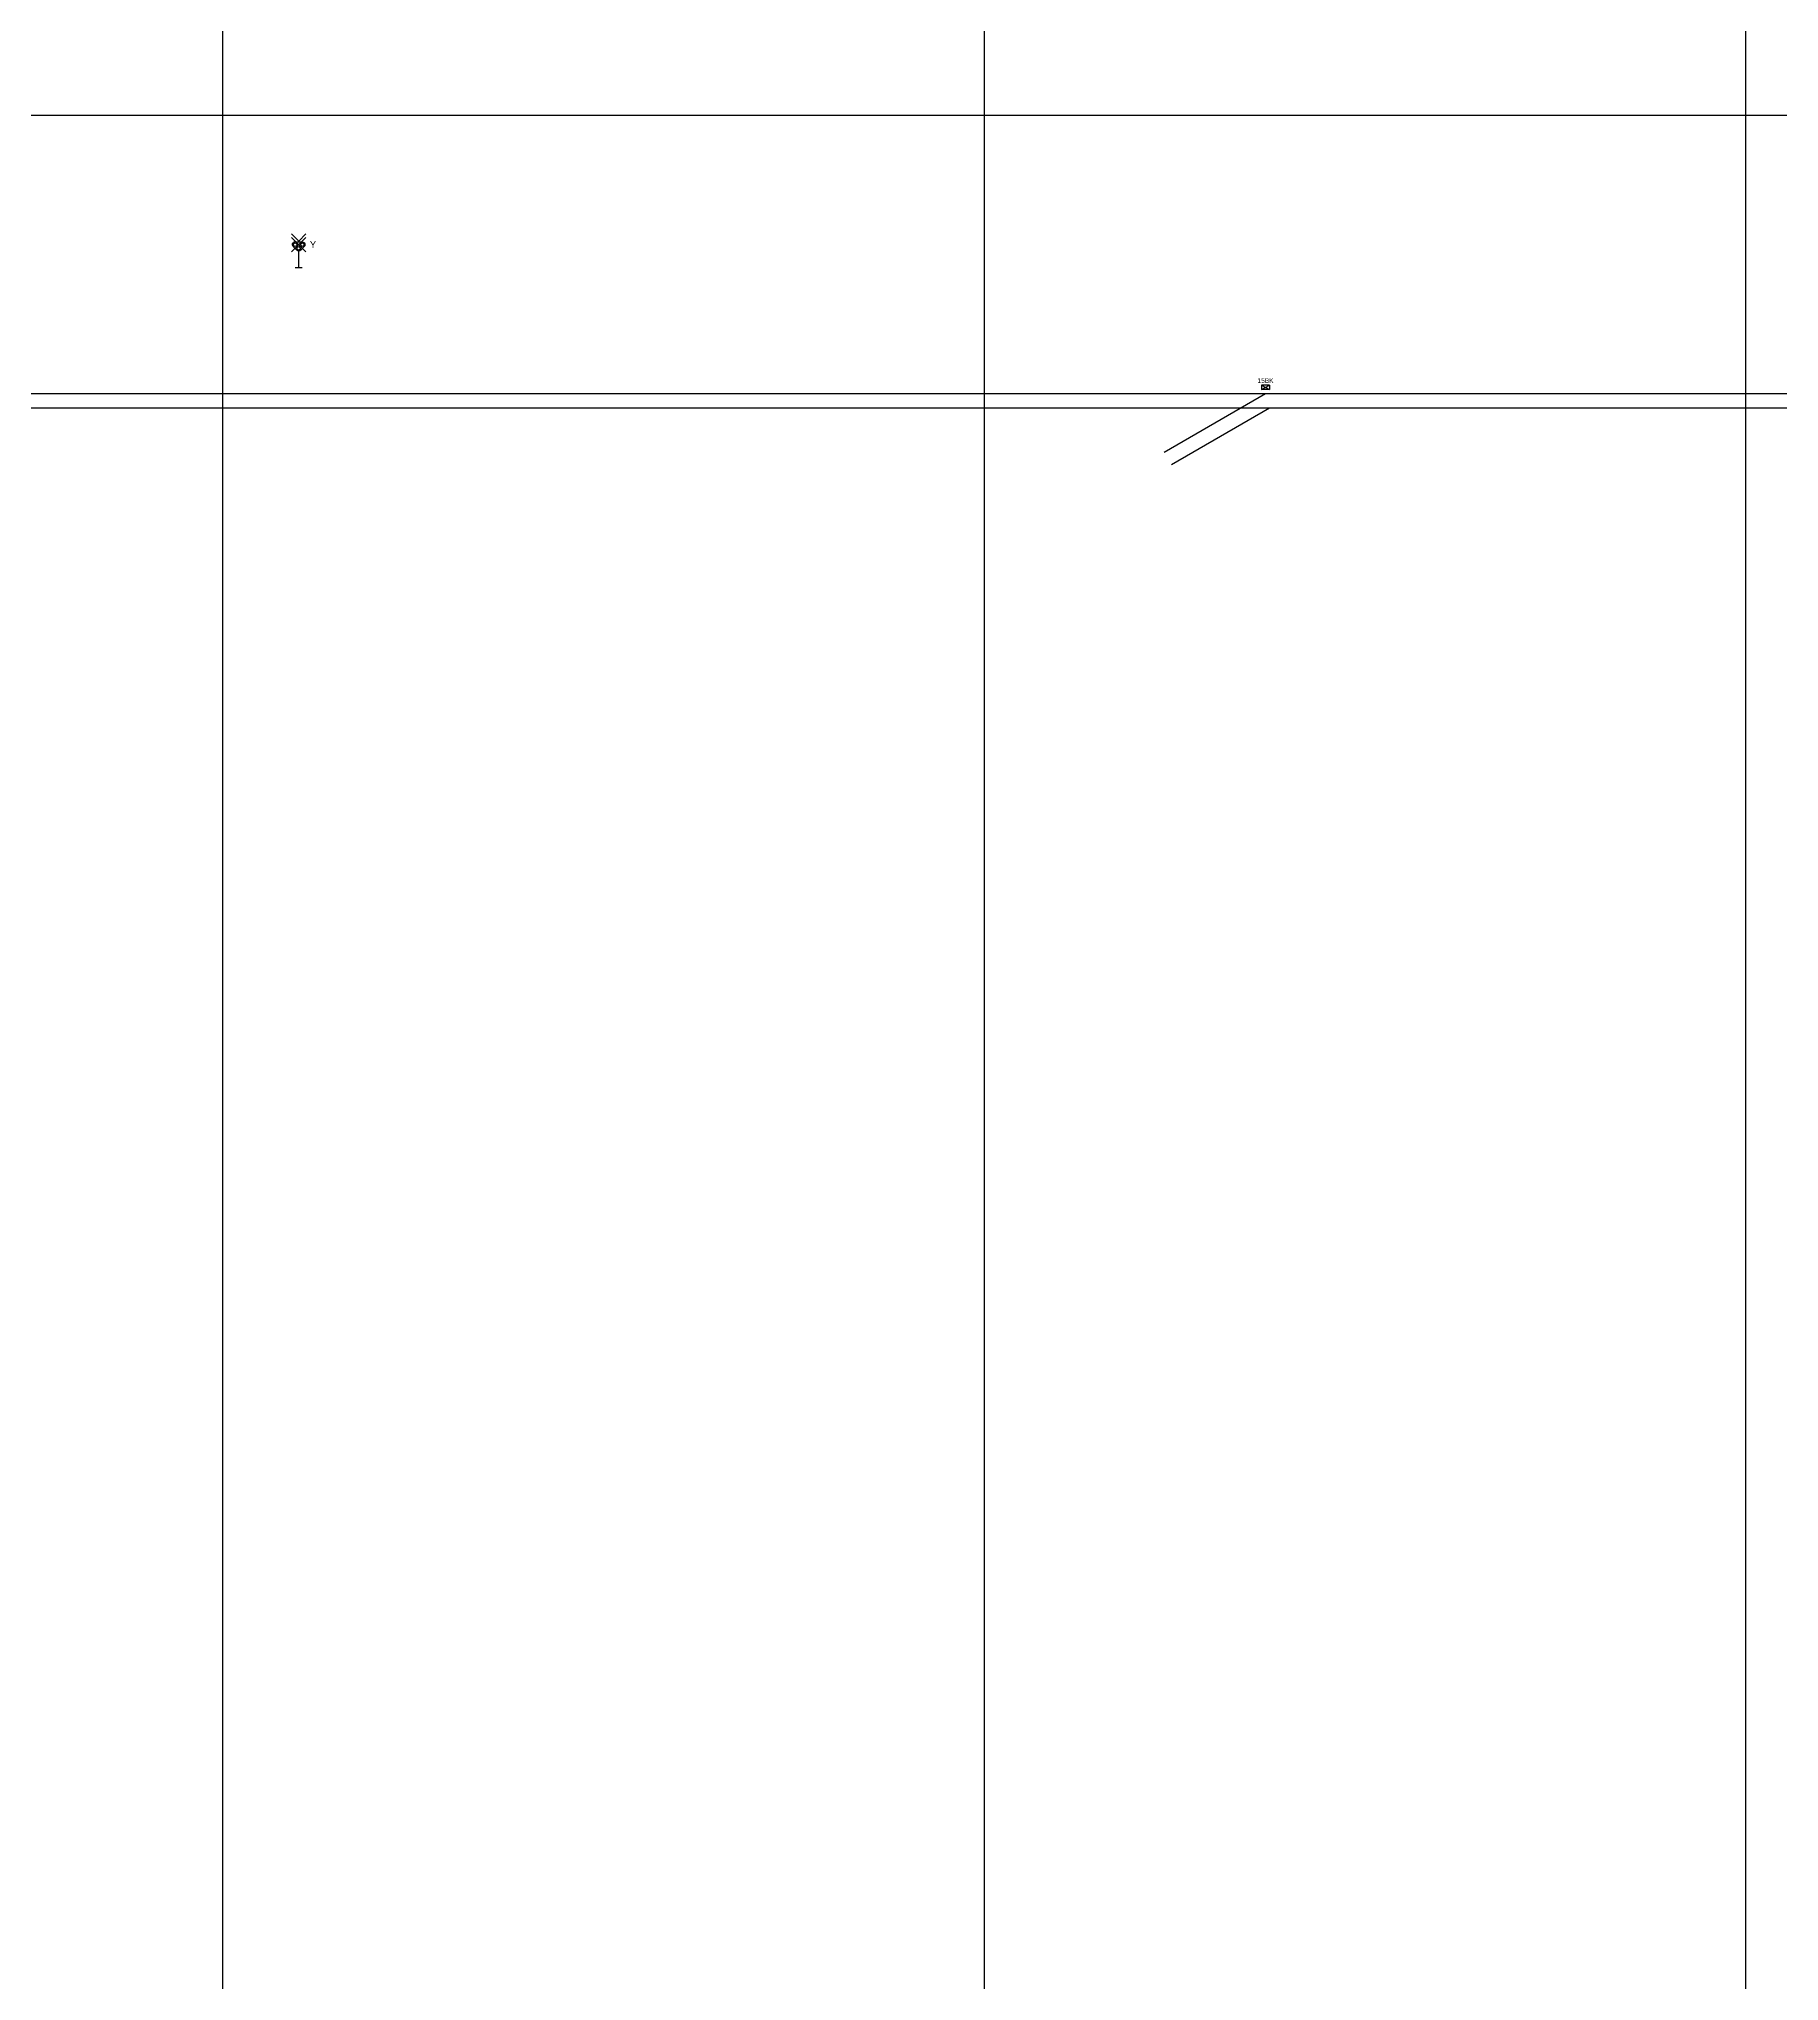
# Model space of a CAD drawing. Header units: metres. Extents: x -591 to 1776, y -567 to 241.
# Drawn here: x 460.7 to 643.5, y -356 to -152 of the extents above; entities that cross this region are included whole.
import ezdxf
from ezdxf.enums import TextEntityAlignment as Align

# ---------------------------------------------------------------- set-up
doc = ezdxf.new("R2010")
doc.units = ezdxf.units.M
for name, color, linetype in [('25c', 7, 'Continuous'), ('300-01-06_Kasten', 252, 'Continuous'), ('300-01-08_Overwegen', 252, 'Continuous'), ('35c', 2, 'Continuous')]:
    doc.layers.add(name, color=color, linetype=linetype)
doc.styles.add('ISOPLUS', font='isoplus.shx')

# ---------------------------------------------------------------- blocks, each defined once
blk = doc.blocks.new('cabWeglicht')
at = {"layer": '25c', "color": 7, "linetype": 'Continuous'}
for centre in [(-0.37, 2.39), (0, 2), (0.38, 2.39)]:
    blk.add_circle(centre, 0.188, dxfattribs=at)
at = {"layer": '35c', "linetype": 'Continuous'}
for p, q in [((-0.75, 3.14), (0.75, 1.64)), ((0.75, 3.14), (-0.75, 1.64)), ((-0.38, 0), (0.38, 0)), ((0, 0), (0, 1.72))]:
    blk.add_line(p, q, dxfattribs=at)
blk.add_lwpolyline([(0.75, 3.52), (0, 2.77), (-0.75, 3.52)], dxfattribs=at)
at = {"layer": '35c'}
blk.add_lwpolyline([(0.58, 2.2), (0.21, 1.81, -0.427744), (-0.2, 1.81), (-0.58, 2.2, -0.659898), (-0.37, 2.68), (0.38, 2.68, -0.659898)], format="xyb", close=True, dxfattribs=at)
at = {"style": 'ISOPLUS'}
blk.add_attdef('NAAM', text='', height=0.75, dxfattribs=at).set_placement((1.5, 2.4), align=Align.MIDDLE_CENTER)
blk = doc.blocks.new('CAB_AW')
at = {"lineweight": -2}
for p, q in [((-0.43, -0.22), (0.43, 0.22)), ((-0.43, 0.22), (0.43, -0.22)), ((0.43, 0.22), (-0.43, 0.22)), ((-0.43, 0.22), (-0.43, -0.22)), ((0.43, 0.22), (0.43, -0.22)), ((0.43, -0.22), (-0.43, -0.22))]:
    blk.add_line(p, q, dxfattribs=at)
at = {"lineweight": -2, "style": 'ISOPLUS'}
blk.add_attdef('NAAM', text='', height=0.5, dxfattribs=at).set_placement((0, 0.71), align=Align.MIDDLE_CENTER)

msp = doc.modelspace()

# ---------------------------------------------------------------- linework, layer by layer
at = {"color": 1, "lineweight": -2}
for p, q in [((480, 0), (480, -560)), ((560, 0), (560, -560)), ((640, 0), (640, -560))]:
    msp.add_line(p, q, dxfattribs=at)
for p, q in [((82.94, -189.25), (1760, -189.25)), ((578.93, -195.4), (589.57, -189.25)), ((82.94, -190.75), (1760, -190.75)), ((579.68, -196.7), (589.98, -190.75))]:
    msp.add_line(p, q)
at = {"linetype": 'ByBlock'}
msp.add_lwpolyline([(-16, -160), (1776, -160), (1776, -480), (-16, -480)], close=True, dxfattribs=at)

# ---------------------------------------------------------------- block references
at = {"layer": '300-01-06_Kasten', "linetype": 'Continuous'}
msp.add_blockref('CAB_AW', (589.57, -188.6), dxfattribs=at).add_auto_attribs({'NAAM': '15BK'})
at = {"layer": '300-01-08_Overwegen', "linetype": 'Continuous'}
msp.add_blockref('cabWeglicht', (488, -176), dxfattribs=at).add_auto_attribs({'NAAM': 'Y'})

doc.saveas('drawing.dxf')
